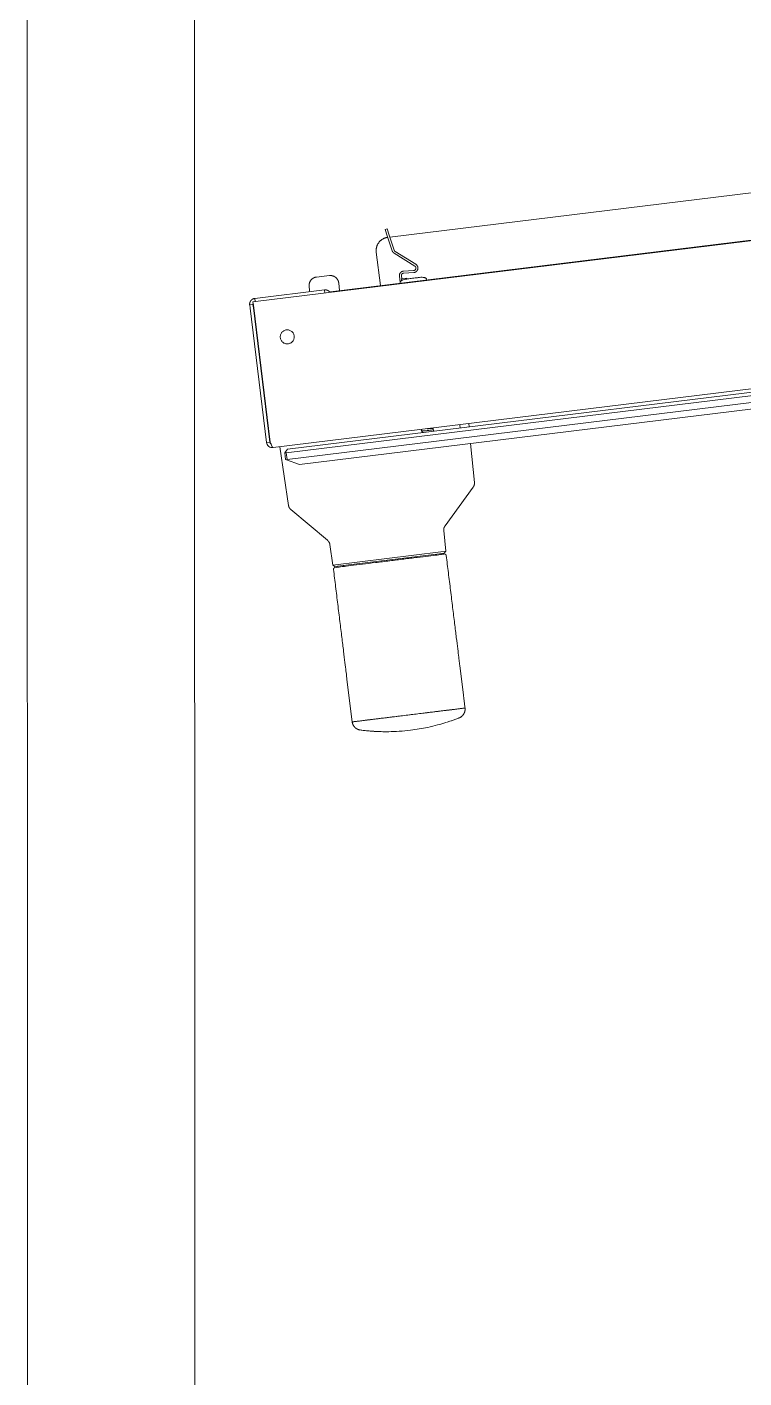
# Model space of a CAD drawing. Header units: millimetres. Extents: x -159872 to 386485, y -250577 to 158966.
# Drawn here: x 158127.9 to 158342.5, y 14285.7 to 14690.2 of the extents above; entities that cross this region are included whole.
import ezdxf

# ---------------------------------------------------------------- set-up
doc = ezdxf.new("R2010")
doc.units = ezdxf.units.MM
doc.layers.add('LDS-equipment-kitchen equipment', color=3, linetype='Continuous', lineweight=13)

# ---------------------------------------------------------------- blocks, each defined once
blk = doc.blocks.new('Group-350')
at = {"layer": 'LDS-equipment-kitchen equipment'}
for points in [[(97562.98, 51084.79, 0), (98073.52, 51147.48, 0)], [(97522.03, 51065.4, 0), (98117.36, 51138.5, 0)], [(98094.11, 51135.83, 0), (97545.24, 51068.44, 0)], [(97528.03, 51021.75, 0), (98122.1, 51094.7, 0)], [(97532.01, 51020.23, 0), (98118.61, 51092.25, 0)], [(98117.99, 51093.18, 0), (97532.39, 51021.28, 0)], [(98118.85, 51090.27, 0), (97532.26, 51018.24, 0)], [(97535.97, 51016.68, 0), (98115.62, 51087.86, 0)], [(97562.17, 51087.23, 0), (97561.6, 51087.05, 0)], [(97561.6, 51087.05, 0), (97562.23, 51085.15, 0)], [(97562.8, 51085.34, 0), (97562.17, 51087.23, 0)], [(97563.72, 51080.66, 0), (97562.23, 51085.15, 0)], [(97564.29, 51080.84, 0), (97562.8, 51085.34, 0)], [(97558.91, 51080.26, 0), (97560.14, 51070.27, 0)], [(97564.28, 51079.94, 0), (97564.27, 51079.95, 0), (97564.26, 51079.95, 0), (97564.25, 51079.96, 0), (97564.23, 51079.97, 0), (97564.22, 51079.98, 0), (97564.21, 51079.99, 0), (97564.2, 51079.99, 0), (97564.19, 51080, 0), (97564.17, 51080.01, 0), (97564.16, 51080.02, 0), (97564.15, 51080.03, 0), (97564.14, 51080.04, 0), (97564.13, 51080.05, 0), (97564.12, 51080.06, 0), (97564.11, 51080.07, 0), (97564.1, 51080.08, 0), (97564.08, 51080.09, 0), (97564.07, 51080.1, 0), (97564.06, 51080.11, 0), (97564.05, 51080.12, 0), (97564.04, 51080.13, 0), (97564.03, 51080.14, 0), (97564.02, 51080.15, 0), (97564.01, 51080.16, 0), (97564, 51080.17, 0), (97563.99, 51080.18, 0), (97563.98, 51080.19, 0), (97563.97, 51080.2, 0), (97563.96, 51080.21, 0), (97563.95, 51080.22, 0), (97563.95, 51080.24, 0), (97563.94, 51080.25, 0), (97563.93, 51080.26, 0), (97563.92, 51080.27, 0), (97563.91, 51080.28, 0), (97563.9, 51080.29, 0), (97563.89, 51080.31, 0), (97563.88, 51080.32, 0), (97563.88, 51080.33, 0), (97563.87, 51080.34, 0), (97563.86, 51080.35, 0), (97563.85, 51080.37, 0), (97563.84, 51080.38, 0), (97563.84, 51080.39, 0), (97563.83, 51080.4, 0), (97563.82, 51080.42, 0), (97563.81, 51080.43, 0), (97563.81, 51080.44, 0), (97563.8, 51080.45, 0), (97563.79, 51080.47, 0), (97563.79, 51080.48, 0), (97563.78, 51080.49, 0), (97563.78, 51080.51, 0), (97563.77, 51080.52, 0), (97563.76, 51080.53, 0), (97563.76, 51080.55, 0), (97563.75, 51080.56, 0), (97563.75, 51080.57, 0), (97563.74, 51080.59, 0), (97563.74, 51080.6, 0), (97563.73, 51080.61, 0), (97563.73, 51080.63, 0), (97563.72, 51080.64, 0), (97563.72, 51080.66, 0)], [(97570.44, 51076.13, 0), (97564.28, 51079.94, 0)], [(97564.6, 51080.45, 0), (97564.59, 51080.45, 0), (97564.58, 51080.46, 0), (97564.58, 51080.46, 0), (97564.57, 51080.47, 0), (97564.56, 51080.47, 0), (97564.56, 51080.48, 0), (97564.55, 51080.48, 0), (97564.54, 51080.48, 0), (97564.54, 51080.49, 0), (97564.53, 51080.49, 0), (97564.53, 51080.5, 0), (97564.52, 51080.5, 0), (97564.51, 51080.51, 0), (97564.51, 51080.51, 0), (97564.5, 51080.52, 0), (97564.49, 51080.53, 0), (97564.49, 51080.53, 0), (97564.48, 51080.54, 0), (97564.48, 51080.54, 0), (97564.47, 51080.55, 0), (97564.47, 51080.55, 0), (97564.46, 51080.56, 0), (97564.45, 51080.56, 0), (97564.45, 51080.57, 0), (97564.44, 51080.58, 0), (97564.44, 51080.58, 0), (97564.43, 51080.59, 0), (97564.43, 51080.59, 0), (97564.42, 51080.6, 0), (97564.42, 51080.61, 0), (97564.41, 51080.61, 0), (97564.41, 51080.62, 0), (97564.4, 51080.63, 0), (97564.4, 51080.63, 0), (97564.39, 51080.64, 0), (97564.39, 51080.64, 0), (97564.38, 51080.65, 0), (97564.38, 51080.66, 0), (97564.37, 51080.66, 0), (97564.37, 51080.67, 0), (97564.36, 51080.68, 0), (97564.36, 51080.68, 0), (97564.36, 51080.69, 0), (97564.35, 51080.7, 0), (97564.35, 51080.71, 0), (97564.34, 51080.71, 0), (97564.34, 51080.72, 0), (97564.34, 51080.73, 0), (97564.33, 51080.73, 0), (97564.33, 51080.74, 0), (97564.33, 51080.75, 0), (97564.32, 51080.75, 0), (97564.32, 51080.76, 0), (97564.31, 51080.77, 0), (97564.31, 51080.78, 0), (97564.31, 51080.78, 0), (97564.31, 51080.79, 0), (97564.3, 51080.8, 0), (97564.3, 51080.81, 0), (97564.3, 51080.81, 0), (97564.29, 51080.82, 0), (97564.29, 51080.83, 0), (97564.29, 51080.84, 0), (97564.29, 51080.84, 0)], [(97570.76, 51076.65, 0), (97564.6, 51080.45, 0)], [(97570.44, 51076.13, 0), (97570.47, 51076.12, 0), (97570.49, 51076.1, 0), (97570.52, 51076.08, 0), (97570.54, 51076.07, 0), (97570.56, 51076.05, 0), (97570.58, 51076.03, 0), (97570.6, 51076.01, 0), (97570.62, 51075.98, 0), (97570.64, 51075.96, 0), (97570.66, 51075.94, 0), (97570.67, 51075.91, 0), (97570.69, 51075.89, 0), (97570.7, 51075.86, 0), (97570.72, 51075.84, 0), (97570.73, 51075.81, 0), (97570.74, 51075.78, 0), (97570.75, 51075.76, 0), (97570.76, 51075.73, 0), (97570.77, 51075.7, 0), (97570.78, 51075.67, 0), (97570.78, 51075.65, 0), (97570.79, 51075.62, 0), (97570.79, 51075.59, 0), (97570.79, 51075.56, 0), (97570.79, 51075.53, 0), (97570.79, 51075.5, 0), (97570.79, 51075.47, 0), (97570.79, 51075.44, 0), (97570.79, 51075.41, 0), (97570.78, 51075.38, 0), (97570.78, 51075.36, 0), (97570.77, 51075.33, 0), (97570.76, 51075.3, 0), (97570.76, 51075.27, 0), (97570.75, 51075.24, 0), (97570.73, 51075.22, 0), (97570.72, 51075.19, 0), (97570.71, 51075.16, 0), (97570.7, 51075.14, 0), (97570.68, 51075.11, 0), (97570.66, 51075.09, 0), (97570.65, 51075.07, 0), (97570.63, 51075.04, 0), (97570.61, 51075.02, 0), (97570.59, 51075, 0), (97570.57, 51074.98, 0), (97570.55, 51074.96, 0), (97570.53, 51074.94, 0), (97570.5, 51074.92, 0), (97570.48, 51074.9, 0), (97570.46, 51074.89, 0), (97570.43, 51074.87, 0), (97570.41, 51074.86, 0), (97570.38, 51074.85, 0), (97570.35, 51074.83, 0), (97570.33, 51074.82, 0), (97570.3, 51074.81, 0), (97570.27, 51074.8, 0), (97570.24, 51074.8, 0), (97570.22, 51074.79, 0), (97570.19, 51074.78, 0), (97570.16, 51074.78, 0), (97570.13, 51074.77, 0), (97570.1, 51074.77, 0)], [(97570.76, 51076.65, 0), (97570.8, 51076.62, 0), (97570.85, 51076.59, 0), (97570.89, 51076.55, 0), (97570.93, 51076.52, 0), (97570.97, 51076.49, 0), (97571.01, 51076.45, 0), (97571.04, 51076.41, 0), (97571.08, 51076.37, 0), (97571.11, 51076.33, 0), (97571.14, 51076.29, 0), (97571.17, 51076.24, 0), (97571.2, 51076.2, 0), (97571.23, 51076.15, 0), (97571.25, 51076.11, 0), (97571.28, 51076.06, 0), (97571.3, 51076.01, 0), (97571.32, 51075.96, 0), (97571.33, 51075.91, 0), (97571.35, 51075.86, 0), (97571.36, 51075.81, 0), (97571.37, 51075.76, 0), (97571.38, 51075.7, 0), (97571.39, 51075.65, 0), (97571.39, 51075.6, 0), (97571.39, 51075.55, 0), (97571.39, 51075.49, 0), (97571.39, 51075.44, 0), (97571.39, 51075.39, 0), (97571.38, 51075.34, 0), (97571.38, 51075.28, 0), (97571.37, 51075.23, 0), (97571.35, 51075.18, 0), (97571.34, 51075.13, 0), (97571.32, 51075.08, 0), (97571.31, 51075.03, 0), (97571.29, 51074.98, 0), (97571.26, 51074.93, 0), (97571.24, 51074.89, 0), (97571.21, 51074.84, 0), (97571.19, 51074.79, 0), (97571.16, 51074.75, 0), (97571.13, 51074.71, 0), (97571.1, 51074.66, 0), (97571.06, 51074.62, 0), (97571.03, 51074.59, 0), (97570.99, 51074.55, 0), (97570.95, 51074.51, 0), (97570.91, 51074.48, 0), (97570.87, 51074.44, 0), (97570.83, 51074.41, 0), (97570.78, 51074.38, 0), (97570.74, 51074.36, 0), (97570.69, 51074.33, 0), (97570.64, 51074.31, 0), (97570.6, 51074.28, 0), (97570.55, 51074.26, 0), (97570.5, 51074.25, 0), (97570.45, 51074.23, 0), (97570.4, 51074.21, 0), (97570.34, 51074.2, 0), (97570.29, 51074.19, 0), (97570.24, 51074.18, 0), (97570.19, 51074.18, 0), (97570.14, 51074.17, 0)], [(97538.85, 51070.07, 0), (97538.84, 51070.13, 0), (97538.84, 51070.19, 0), (97538.84, 51070.25, 0), (97538.83, 51070.32, 0), (97538.83, 51070.38, 0), (97538.84, 51070.44, 0), (97538.84, 51070.5, 0), (97538.84, 51070.56, 0), (97538.85, 51070.62, 0), (97538.86, 51070.68, 0), (97538.87, 51070.74, 0), (97538.88, 51070.8, 0), (97538.89, 51070.86, 0), (97538.9, 51070.92, 0), (97538.92, 51070.98, 0), (97538.93, 51071.04, 0), (97538.95, 51071.1, 0), (97538.97, 51071.16, 0), (97538.99, 51071.22, 0), (97539.01, 51071.27, 0), (97539.04, 51071.33, 0), (97539.06, 51071.39, 0), (97539.09, 51071.44, 0), (97539.12, 51071.5, 0), (97539.14, 51071.55, 0), (97539.17, 51071.61, 0), (97539.21, 51071.66, 0), (97539.24, 51071.71, 0), (97539.27, 51071.76, 0), (97539.31, 51071.81, 0), (97539.35, 51071.86, 0), (97539.38, 51071.91, 0), (97539.42, 51071.96, 0), (97539.46, 51072, 0), (97539.5, 51072.05, 0), (97539.55, 51072.09, 0), (97539.59, 51072.14, 0), (97539.63, 51072.18, 0), (97539.68, 51072.22, 0), (97539.73, 51072.26, 0), (97539.77, 51072.3, 0), (97539.82, 51072.34, 0), (97539.87, 51072.37, 0), (97539.92, 51072.41, 0), (97539.97, 51072.44, 0), (97540.02, 51072.47, 0), (97540.08, 51072.51, 0), (97540.13, 51072.54, 0), (97540.18, 51072.56, 0), (97540.24, 51072.59, 0), (97540.29, 51072.62, 0), (97540.35, 51072.64, 0), (97540.41, 51072.67, 0), (97540.46, 51072.69, 0), (97540.52, 51072.71, 0), (97540.58, 51072.73, 0), (97540.64, 51072.75, 0), (97540.7, 51072.76, 0), (97540.76, 51072.78, 0), (97540.82, 51072.79, 0), (97540.88, 51072.8, 0), (97540.94, 51072.81, 0), (97541, 51072.82, 0), (97541.06, 51072.83, 0)], [(97541.06, 51072.83, 0), (97544.94, 51073.26, 0)], [(97544.94, 51073.26, 0), (97545, 51073.26, 0), (97545.06, 51073.27, 0), (97545.12, 51073.27, 0), (97545.18, 51073.27, 0), (97545.24, 51073.27, 0), (97545.3, 51073.27, 0), (97545.37, 51073.27, 0), (97545.43, 51073.26, 0), (97545.49, 51073.25, 0), (97545.55, 51073.25, 0), (97545.61, 51073.24, 0), (97545.67, 51073.23, 0), (97545.73, 51073.22, 0), (97545.79, 51073.2, 0), (97545.85, 51073.19, 0), (97545.91, 51073.17, 0), (97545.97, 51073.15, 0), (97546.03, 51073.13, 0), (97546.08, 51073.11, 0), (97546.14, 51073.09, 0), (97546.2, 51073.07, 0), (97546.25, 51073.04, 0), (97546.31, 51073.02, 0), (97546.36, 51072.99, 0), (97546.42, 51072.96, 0), (97546.47, 51072.93, 0), (97546.52, 51072.9, 0), (97546.58, 51072.86, 0), (97546.63, 51072.83, 0), (97546.68, 51072.79, 0), (97546.73, 51072.76, 0), (97546.77, 51072.72, 0), (97546.82, 51072.68, 0), (97546.87, 51072.64, 0), (97546.91, 51072.6, 0), (97546.96, 51072.56, 0), (97547, 51072.51, 0), (97547.04, 51072.47, 0), (97547.08, 51072.42, 0), (97547.12, 51072.38, 0), (97547.16, 51072.33, 0), (97547.2, 51072.28, 0), (97547.24, 51072.23, 0), (97547.27, 51072.18, 0), (97547.31, 51072.13, 0), (97547.34, 51072.08, 0), (97547.37, 51072.03, 0), (97547.4, 51071.97, 0), (97547.43, 51071.92, 0), (97547.46, 51071.86, 0), (97547.48, 51071.81, 0), (97547.51, 51071.75, 0), (97547.53, 51071.7, 0), (97547.55, 51071.64, 0), (97547.58, 51071.58, 0), (97547.59, 51071.52, 0), (97547.61, 51071.46, 0), (97547.63, 51071.4, 0), (97547.64, 51071.35, 0), (97547.66, 51071.29, 0), (97547.67, 51071.23, 0), (97547.68, 51071.16, 0), (97547.69, 51071.1, 0), (97547.7, 51071.04, 0)], [(97565.85, 51073.1, 0), (97565.85, 51073.14, 0), (97565.84, 51073.17, 0), (97565.84, 51073.2, 0), (97565.84, 51073.24, 0), (97565.84, 51073.27, 0), (97565.84, 51073.31, 0), (97565.84, 51073.34, 0), (97565.84, 51073.37, 0), (97565.85, 51073.41, 0), (97565.85, 51073.44, 0), (97565.86, 51073.48, 0), (97565.86, 51073.51, 0), (97565.87, 51073.54, 0), (97565.88, 51073.58, 0), (97565.89, 51073.61, 0), (97565.89, 51073.64, 0), (97565.91, 51073.67, 0), (97565.92, 51073.71, 0), (97565.93, 51073.74, 0), (97565.94, 51073.77, 0), (97565.95, 51073.8, 0), (97565.97, 51073.83, 0), (97565.98, 51073.86, 0), (97566, 51073.89, 0), (97566.01, 51073.92, 0), (97566.03, 51073.95, 0), (97566.05, 51073.98, 0), (97566.07, 51074.01, 0), (97566.09, 51074.04, 0), (97566.11, 51074.07, 0), (97566.13, 51074.09, 0), (97566.15, 51074.12, 0), (97566.17, 51074.15, 0), (97566.2, 51074.17, 0), (97566.22, 51074.2, 0), (97566.24, 51074.22, 0), (97566.27, 51074.24, 0), (97566.29, 51074.27, 0), (97566.32, 51074.29, 0), (97566.35, 51074.31, 0), (97566.37, 51074.33, 0), (97566.4, 51074.35, 0), (97566.43, 51074.37, 0), (97566.46, 51074.39, 0), (97566.49, 51074.41, 0), (97566.52, 51074.43, 0), (97566.55, 51074.44, 0), (97566.58, 51074.46, 0), (97566.61, 51074.47, 0), (97566.64, 51074.49, 0), (97566.67, 51074.5, 0), (97566.7, 51074.51, 0), (97566.73, 51074.52, 0), (97566.77, 51074.54, 0), (97566.8, 51074.55, 0), (97566.83, 51074.56, 0), (97566.86, 51074.56, 0), (97566.9, 51074.57, 0), (97566.93, 51074.58, 0), (97566.96, 51074.58, 0), (97567, 51074.59, 0), (97567.03, 51074.59, 0), (97567.07, 51074.6, 0), (97567.1, 51074.6, 0)], [(97566.07, 51071.33, 0), (97565.85, 51073.1, 0)], [(97566.45, 51073.17, 0), (97566.44, 51073.19, 0), (97566.44, 51073.21, 0), (97566.44, 51073.23, 0), (97566.44, 51073.25, 0), (97566.44, 51073.27, 0), (97566.44, 51073.29, 0), (97566.44, 51073.31, 0), (97566.44, 51073.32, 0), (97566.44, 51073.34, 0), (97566.45, 51073.36, 0), (97566.45, 51073.38, 0), (97566.45, 51073.4, 0), (97566.46, 51073.42, 0), (97566.46, 51073.44, 0), (97566.47, 51073.45, 0), (97566.47, 51073.47, 0), (97566.48, 51073.49, 0), (97566.48, 51073.51, 0), (97566.49, 51073.53, 0), (97566.5, 51073.54, 0), (97566.5, 51073.56, 0), (97566.51, 51073.58, 0), (97566.52, 51073.59, 0), (97566.53, 51073.61, 0), (97566.54, 51073.63, 0), (97566.55, 51073.64, 0), (97566.56, 51073.66, 0), (97566.57, 51073.68, 0), (97566.58, 51073.69, 0), (97566.59, 51073.71, 0), (97566.6, 51073.72, 0), (97566.61, 51073.74, 0), (97566.62, 51073.75, 0), (97566.64, 51073.76, 0), (97566.65, 51073.78, 0), (97566.66, 51073.79, 0), (97566.68, 51073.8, 0), (97566.69, 51073.82, 0), (97566.7, 51073.83, 0), (97566.72, 51073.84, 0), (97566.73, 51073.85, 0), (97566.75, 51073.86, 0), (97566.76, 51073.87, 0), (97566.78, 51073.88, 0), (97566.8, 51073.89, 0), (97566.81, 51073.9, 0), (97566.83, 51073.91, 0), (97566.85, 51073.92, 0), (97566.86, 51073.93, 0), (97566.88, 51073.94, 0), (97566.9, 51073.95, 0), (97566.91, 51073.95, 0), (97566.93, 51073.96, 0), (97566.95, 51073.96, 0), (97566.97, 51073.97, 0), (97566.99, 51073.98, 0), (97567, 51073.98, 0), (97567.02, 51073.98, 0), (97567.04, 51073.99, 0), (97567.06, 51073.99, 0), (97567.08, 51073.99, 0), (97567.1, 51074, 0), (97567.12, 51074, 0), (97567.13, 51074, 0)], [(97566.55, 51072.32, 0), (97566.45, 51073.17, 0)], [(97567.99, 51072.49, 0), (97566.5, 51072.31, 0)], [(97566.56, 51071.82, 0), (97566.5, 51072.31, 0)], [(97567.1, 51074.6, 0), (97570.1, 51074.77, 0)], [(97567.13, 51074, 0), (97570.14, 51074.17, 0)], [(97568.02, 51072.24, 0), (97567.99, 51072.49, 0)], [(97574, 51072.17, 0), (97574.02, 51071.97, 0)], [(97522.55, 51066.42, 0), (97543.42, 51068.98, 0)], [(97538.99, 51068.78, 0), (97538.85, 51070.07, 0)], [(97539.04, 51068.44, 0), (97538.99, 51068.78, 0)], [(97543.42, 51068.98, 0), (97543.45, 51068.99, 0), (97543.48, 51068.99, 0), (97543.51, 51068.99, 0), (97543.54, 51068.99, 0), (97543.57, 51068.99, 0), (97543.6, 51068.99, 0), (97543.63, 51068.99, 0), (97543.66, 51068.99, 0), (97543.69, 51068.99, 0), (97543.72, 51068.99, 0), (97543.75, 51068.99, 0), (97543.78, 51068.99, 0), (97543.81, 51068.99, 0), (97543.84, 51068.98, 0), (97543.87, 51068.98, 0), (97543.9, 51068.97, 0), (97543.93, 51068.97, 0), (97543.95, 51068.96, 0), (97543.98, 51068.96, 0), (97544.01, 51068.95, 0), (97544.04, 51068.95, 0), (97544.07, 51068.94, 0), (97544.1, 51068.93, 0), (97544.13, 51068.92, 0), (97544.16, 51068.91, 0), (97544.19, 51068.9, 0), (97544.21, 51068.89, 0), (97544.24, 51068.88, 0), (97544.27, 51068.87, 0), (97544.3, 51068.86, 0), (97544.32, 51068.85, 0), (97544.35, 51068.84, 0), (97544.38, 51068.83, 0), (97544.41, 51068.81, 0), (97544.43, 51068.8, 0), (97544.46, 51068.78, 0), (97544.49, 51068.77, 0), (97544.51, 51068.76, 0), (97544.54, 51068.74, 0), (97544.56, 51068.72, 0), (97544.59, 51068.71, 0), (97544.61, 51068.69, 0), (97544.64, 51068.67, 0), (97544.66, 51068.66, 0), (97544.68, 51068.64, 0), (97544.71, 51068.62, 0), (97544.73, 51068.6, 0), (97544.75, 51068.58, 0), (97544.78, 51068.56, 0), (97544.8, 51068.54, 0), (97544.82, 51068.52, 0), (97544.84, 51068.5, 0), (97544.86, 51068.48, 0), (97544.88, 51068.46, 0), (97544.91, 51068.44, 0), (97544.93, 51068.42, 0), (97544.94, 51068.39, 0), (97544.96, 51068.37, 0), (97544.98, 51068.35, 0), (97545, 51068.32, 0), (97545.02, 51068.3, 0), (97545.04, 51068.28, 0), (97545.05, 51068.25, 0), (97545.07, 51068.23, 0)], [(97543.54, 51068.04, 0), (97543.42, 51068.98, 0)], [(97545.24, 51068.44, 0), (97545.26, 51068.25, 0)], [(97547.95, 51068.77, 0), (97547.7, 51071.04, 0)], [(97566.08, 51070.99, 0), (97566.06, 51071.19, 0)], [(97521.04, 51064.48, 0), (97521.03, 51064.53, 0), (97521.03, 51064.57, 0), (97521.03, 51064.61, 0), (97521.02, 51064.65, 0), (97521.02, 51064.7, 0), (97521.02, 51064.74, 0), (97521.03, 51064.78, 0), (97521.03, 51064.82, 0), (97521.03, 51064.87, 0), (97521.04, 51064.91, 0), (97521.04, 51064.95, 0), (97521.05, 51064.99, 0), (97521.06, 51065.04, 0), (97521.07, 51065.08, 0), (97521.08, 51065.12, 0), (97521.09, 51065.16, 0), (97521.1, 51065.2, 0), (97521.11, 51065.24, 0), (97521.13, 51065.28, 0), (97521.14, 51065.32, 0), (97521.16, 51065.36, 0), (97521.17, 51065.4, 0), (97521.19, 51065.44, 0), (97521.21, 51065.48, 0), (97521.23, 51065.51, 0), (97521.25, 51065.55, 0), (97521.27, 51065.59, 0), (97521.29, 51065.63, 0), (97521.32, 51065.66, 0), (97521.34, 51065.7, 0), (97521.37, 51065.73, 0), (97521.39, 51065.76, 0), (97521.42, 51065.8, 0), (97521.45, 51065.83, 0), (97521.47, 51065.86, 0), (97521.5, 51065.89, 0), (97521.53, 51065.92, 0), (97521.56, 51065.95, 0), (97521.6, 51065.98, 0), (97521.63, 51066.01, 0), (97521.66, 51066.04, 0), (97521.69, 51066.07, 0), (97521.73, 51066.09, 0), (97521.76, 51066.12, 0), (97521.8, 51066.14, 0), (97521.83, 51066.16, 0), (97521.87, 51066.19, 0), (97521.91, 51066.21, 0), (97521.94, 51066.23, 0), (97521.98, 51066.25, 0), (97522.02, 51066.27, 0), (97522.06, 51066.28, 0), (97522.1, 51066.3, 0), (97522.14, 51066.32, 0), (97522.18, 51066.33, 0), (97522.22, 51066.34, 0), (97522.26, 51066.36, 0), (97522.3, 51066.37, 0), (97522.34, 51066.38, 0), (97522.38, 51066.39, 0), (97522.42, 51066.4, 0), (97522.46, 51066.41, 0), (97522.51, 51066.41, 0), (97522.55, 51066.42, 0)], [(97521.03, 51064.52, 0), (97521.04, 51064.48, 0)], [(97522.03, 51064.61, 0), (97521.04, 51064.48, 0)], [(97521.04, 51064.48, 0), (97521.16, 51063.49, 0)], [(97526.1, 51023.27, 0), (97521.16, 51063.49, 0)], [(97522.03, 51064.61, 0), (97522.03, 51064.61, 0), (97522.03, 51064.62, 0), (97522.03, 51064.62, 0), (97522.03, 51064.63, 0), (97522.03, 51064.64, 0), (97522.03, 51064.64, 0), (97522.03, 51064.65, 0), (97522.03, 51064.65, 0), (97522.03, 51064.66, 0), (97522.02, 51064.67, 0), (97522.02, 51064.67, 0), (97522.02, 51064.68, 0), (97522.02, 51064.68, 0), (97522.02, 51064.69, 0), (97522.02, 51064.7, 0), (97522.02, 51064.7, 0), (97522.02, 51064.71, 0), (97522.02, 51064.71, 0), (97522.02, 51064.72, 0), (97522.02, 51064.73, 0), (97522.03, 51064.73, 0), (97522.03, 51064.74, 0), (97522.03, 51064.74, 0), (97522.03, 51064.75, 0), (97522.03, 51064.76, 0), (97522.03, 51064.76, 0), (97522.03, 51064.77, 0), (97522.03, 51064.78, 0), (97522.03, 51064.78, 0), (97522.03, 51064.79, 0), (97522.03, 51064.79, 0), (97522.03, 51064.8, 0), (97522.03, 51064.81, 0), (97522.03, 51064.81, 0), (97522.03, 51064.82, 0), (97522.04, 51064.82, 0), (97522.04, 51064.83, 0), (97522.04, 51064.84, 0), (97522.04, 51064.84, 0), (97522.04, 51064.85, 0), (97522.04, 51064.85, 0), (97522.04, 51064.86, 0), (97522.04, 51064.86, 0), (97522.05, 51064.87, 0), (97522.05, 51064.88, 0), (97522.05, 51064.88, 0), (97522.05, 51064.89, 0), (97522.05, 51064.89, 0), (97522.05, 51064.9, 0), (97522.05, 51064.91, 0), (97522.06, 51064.91, 0), (97522.06, 51064.92, 0), (97522.06, 51064.92, 0), (97522.06, 51064.93, 0), (97522.06, 51064.93, 0), (97522.07, 51064.94, 0), (97522.07, 51064.95, 0), (97522.07, 51064.95, 0), (97522.07, 51064.96, 0), (97522.07, 51064.96, 0), (97522.08, 51064.97, 0), (97522.08, 51064.97, 0), (97522.08, 51064.98, 0), (97522.08, 51064.99, 0)], [(97522.03, 51065.4, 0), (97522.16, 51064.36, 0)], [(97522.03, 51064.68, 0), (97522.03, 51064.68, 0), (97522.04, 51064.68, 0), (97522.04, 51064.68, 0), (97522.04, 51064.68, 0), (97522.04, 51064.68, 0), (97522.04, 51064.68, 0), (97522.04, 51064.69, 0), (97522.04, 51064.69, 0), (97522.05, 51064.69, 0), (97522.05, 51064.69, 0), (97522.05, 51064.69, 0), (97522.05, 51064.69, 0), (97522.05, 51064.69, 0), (97522.05, 51064.69, 0), (97522.06, 51064.69, 0), (97522.06, 51064.69, 0), (97522.06, 51064.7, 0), (97522.06, 51064.7, 0), (97522.06, 51064.7, 0), (97522.06, 51064.7, 0), (97522.07, 51064.7, 0), (97522.07, 51064.7, 0), (97522.07, 51064.7, 0), (97522.07, 51064.7, 0), (97522.07, 51064.7, 0), (97522.08, 51064.7, 0), (97522.08, 51064.7, 0), (97522.08, 51064.7, 0), (97522.08, 51064.7, 0), (97522.08, 51064.7, 0), (97522.08, 51064.7, 0), (97522.09, 51064.7, 0), (97522.09, 51064.7, 0), (97522.09, 51064.7, 0), (97522.09, 51064.7, 0), (97522.09, 51064.69, 0), (97522.1, 51064.69, 0), (97522.1, 51064.69, 0), (97522.1, 51064.69, 0), (97522.1, 51064.69, 0), (97522.1, 51064.69, 0), (97522.1, 51064.69, 0), (97522.11, 51064.69, 0), (97522.11, 51064.69, 0), (97522.11, 51064.69, 0), (97522.11, 51064.68, 0), (97522.11, 51064.68, 0), (97522.11, 51064.68, 0), (97522.11, 51064.68, 0), (97522.11, 51064.68, 0), (97522.12, 51064.68, 0), (97522.12, 51064.68, 0), (97522.12, 51064.67, 0), (97522.12, 51064.67, 0), (97522.12, 51064.67, 0), (97522.12, 51064.67, 0), (97522.12, 51064.67, 0), (97522.12, 51064.67, 0), (97522.12, 51064.66, 0), (97522.12, 51064.66, 0), (97522.12, 51064.66, 0), (97522.12, 51064.66, 0), (97522.12, 51064.66, 0), (97522.12, 51064.65, 0)], [(97522.15, 51063.61, 0), (97522.03, 51064.61, 0)], [(97527.09, 51023.39, 0), (97522.15, 51063.61, 0)], [(97527.19, 51023.4, 0), (97522.16, 51064.36, 0)], [(97522.55, 51066.42, 0), (97522.66, 51065.48, 0)], [(97532.29, 51052.82, 0), (97532.08, 51052.83, 0), (97531.88, 51052.86, 0), (97531.68, 51052.91, 0), (97531.48, 51052.98, 0), (97531.3, 51053.07, 0), (97531.12, 51053.17, 0), (97530.95, 51053.3, 0), (97530.8, 51053.44, 0), (97530.66, 51053.59, 0), (97530.54, 51053.75, 0), (97530.43, 51053.93, 0), (97530.35, 51054.12, 0), (97530.28, 51054.31, 0), (97530.23, 51054.51, 0), (97530.2, 51054.71, 0), (97530.19, 51054.92, 0), (97530.2, 51055.13, 0), (97530.23, 51055.33, 0), (97530.28, 51055.53, 0), (97530.35, 51055.72, 0), (97530.43, 51055.91, 0), (97530.54, 51056.09, 0), (97530.66, 51056.25, 0), (97530.8, 51056.4, 0), (97530.95, 51056.54, 0), (97531.12, 51056.67, 0), (97531.3, 51056.77, 0), (97531.48, 51056.86, 0), (97531.68, 51056.93, 0), (97531.88, 51056.98, 0), (97532.08, 51057.01, 0), (97532.29, 51057.02, 0), (97532.49, 51057.01, 0), (97532.7, 51056.98, 0), (97532.9, 51056.93, 0), (97533.09, 51056.86, 0), (97533.28, 51056.77, 0), (97533.45, 51056.67, 0), (97533.62, 51056.54, 0), (97533.77, 51056.4, 0), (97533.91, 51056.25, 0), (97534.03, 51056.09, 0), (97534.14, 51055.91, 0), (97534.23, 51055.72, 0), (97534.3, 51055.53, 0), (97534.35, 51055.33, 0), (97534.38, 51055.13, 0), (97534.39, 51054.92, 0), (97534.38, 51054.71, 0), (97534.35, 51054.51, 0), (97534.3, 51054.31, 0), (97534.23, 51054.12, 0), (97534.14, 51053.93, 0), (97534.03, 51053.75, 0), (97533.91, 51053.59, 0), (97533.77, 51053.44, 0), (97533.62, 51053.3, 0), (97533.45, 51053.17, 0), (97533.28, 51053.07, 0), (97533.09, 51052.98, 0), (97532.9, 51052.91, 0), (97532.7, 51052.86, 0), (97532.49, 51052.83, 0), (97532.29, 51052.82, 0)], [(97526.69, 51027.51, 0), (97526.62, 51027.48, 0), (97526.59, 51027.46, 0)], [(97572.5, 51026.91, 0), (97572.46, 51027.21, 0)], [(97576.06, 51026.64, 0), (97575.94, 51027.64, 0)], [(97584, 51027.62, 0), (97583.88, 51028.61, 0)], [(97586.59, 51028.94, 0), (97586.69, 51027.95, 0)], [(97526.1, 51023.27, 0), (97527.09, 51023.39, 0)], [(97526.83, 51025.47, 0), (97526.87, 51025.46, 0), (97526.94, 51025.45, 0)], [(97572.88, 51026.25, 0), (97572.34, 51026.85, 0)], [(97587.17, 51022.97, 0), (97588.29, 51011.28, 0)], [(97532.67, 51004.45, 0), (97530.05, 51022, 0)], [(97531.73, 51020.45, 0), (97531.52, 51020.17, 0)], [(97531.52, 51020.17, 0), (97531.76, 51018.18, 0)], [(97531.73, 51020.45, 0), (97532.39, 51021.28, 0)], [(97532.01, 51020.23, 0), (97531.73, 51020.45, 0)], [(97532.26, 51018.24, 0), (97532.01, 51020.23, 0)], [(97531.76, 51018.18, 0), (97532.02, 51018.09, 0)], [(97532.02, 51018.09, 0), (97532.26, 51018.24, 0)], [(97532.02, 51018.09, 0), (97535.97, 51016.68, 0)], [(97588.29, 51011.28, 0), (97588.29, 51011.26, 0), (97588.3, 51011.23, 0), (97588.3, 51011.21, 0), (97588.3, 51011.19, 0), (97588.3, 51011.16, 0), (97588.3, 51011.14, 0), (97588.3, 51011.12, 0), (97588.3, 51011.1, 0), (97588.3, 51011.07, 0), (97588.3, 51011.05, 0), (97588.3, 51011.03, 0), (97588.3, 51011.01, 0), (97588.3, 51010.98, 0), (97588.3, 51010.96, 0), (97588.3, 51010.94, 0), (97588.29, 51010.92, 0), (97588.29, 51010.89, 0), (97588.29, 51010.87, 0), (97588.29, 51010.85, 0), (97588.28, 51010.83, 0), (97588.28, 51010.8, 0), (97588.28, 51010.78, 0), (97588.27, 51010.76, 0), (97588.27, 51010.74, 0), (97588.27, 51010.71, 0), (97588.26, 51010.69, 0), (97588.26, 51010.67, 0), (97588.25, 51010.65, 0), (97588.25, 51010.63, 0), (97588.24, 51010.6, 0), (97588.24, 51010.58, 0), (97588.23, 51010.56, 0), (97588.23, 51010.54, 0), (97588.22, 51010.52, 0), (97588.21, 51010.49, 0), (97588.21, 51010.47, 0), (97588.2, 51010.45, 0), (97588.19, 51010.43, 0), (97588.18, 51010.41, 0), (97588.18, 51010.39, 0), (97588.17, 51010.37, 0), (97588.16, 51010.35, 0), (97588.15, 51010.32, 0), (97588.14, 51010.3, 0), (97588.13, 51010.28, 0), (97588.12, 51010.26, 0), (97588.11, 51010.24, 0), (97588.11, 51010.22, 0), (97588.1, 51010.2, 0), (97588.08, 51010.18, 0), (97588.07, 51010.16, 0), (97588.06, 51010.14, 0), (97588.05, 51010.12, 0), (97588.04, 51010.1, 0), (97588.03, 51010.08, 0), (97588.02, 51010.06, 0), (97588.01, 51010.04, 0), (97588, 51010.02, 0), (97587.98, 51010, 0), (97587.97, 51009.98, 0), (97587.96, 51009.97, 0), (97587.95, 51009.95, 0), (97587.93, 51009.93, 0), (97587.92, 51009.91, 0)], [(97587.92, 51009.91, 0), (97579.5, 50998.32, 0)], [(97533.36, 51003.21, 0), (97533.35, 51003.23, 0), (97533.33, 51003.24, 0), (97533.31, 51003.26, 0), (97533.3, 51003.27, 0), (97533.28, 51003.29, 0), (97533.26, 51003.3, 0), (97533.25, 51003.32, 0), (97533.23, 51003.33, 0), (97533.21, 51003.35, 0), (97533.2, 51003.37, 0), (97533.18, 51003.38, 0), (97533.17, 51003.4, 0), (97533.15, 51003.42, 0), (97533.14, 51003.43, 0), (97533.12, 51003.45, 0), (97533.11, 51003.47, 0), (97533.09, 51003.49, 0), (97533.08, 51003.5, 0), (97533.07, 51003.52, 0), (97533.05, 51003.54, 0), (97533.04, 51003.56, 0), (97533.03, 51003.58, 0), (97533.01, 51003.59, 0), (97533, 51003.61, 0), (97532.99, 51003.63, 0), (97532.97, 51003.65, 0), (97532.96, 51003.67, 0), (97532.95, 51003.69, 0), (97532.94, 51003.71, 0), (97532.93, 51003.73, 0), (97532.91, 51003.75, 0), (97532.9, 51003.77, 0), (97532.89, 51003.79, 0), (97532.88, 51003.81, 0), (97532.87, 51003.83, 0), (97532.86, 51003.85, 0), (97532.85, 51003.87, 0), (97532.84, 51003.89, 0), (97532.83, 51003.91, 0), (97532.82, 51003.93, 0), (97532.81, 51003.95, 0), (97532.8, 51003.97, 0), (97532.8, 51003.99, 0), (97532.79, 51004.01, 0), (97532.78, 51004.03, 0), (97532.77, 51004.05, 0), (97532.76, 51004.08, 0), (97532.76, 51004.1, 0), (97532.75, 51004.12, 0), (97532.74, 51004.14, 0), (97532.74, 51004.16, 0), (97532.73, 51004.18, 0), (97532.72, 51004.2, 0), (97532.72, 51004.23, 0), (97532.71, 51004.25, 0), (97532.71, 51004.27, 0), (97532.7, 51004.29, 0), (97532.7, 51004.31, 0), (97532.69, 51004.34, 0), (97532.69, 51004.36, 0), (97532.68, 51004.38, 0), (97532.68, 51004.4, 0), (97532.67, 51004.43, 0), (97532.67, 51004.45, 0)], [(97544.34, 50994, 0), (97533.36, 51003.21, 0)], [(97579.13, 50996.95, 0), (97579.12, 50996.98, 0), (97579.12, 50997, 0), (97579.12, 50997.02, 0), (97579.12, 50997.04, 0), (97579.12, 50997.07, 0), (97579.12, 50997.09, 0), (97579.12, 50997.11, 0), (97579.12, 50997.13, 0), (97579.12, 50997.16, 0), (97579.12, 50997.18, 0), (97579.12, 50997.2, 0), (97579.12, 50997.23, 0), (97579.12, 50997.25, 0), (97579.12, 50997.27, 0), (97579.12, 50997.29, 0), (97579.12, 50997.32, 0), (97579.13, 50997.34, 0), (97579.13, 50997.36, 0), (97579.13, 50997.38, 0), (97579.13, 50997.41, 0), (97579.14, 50997.43, 0), (97579.14, 50997.45, 0), (97579.14, 50997.47, 0), (97579.15, 50997.49, 0), (97579.15, 50997.52, 0), (97579.16, 50997.54, 0), (97579.16, 50997.56, 0), (97579.17, 50997.58, 0), (97579.17, 50997.61, 0), (97579.18, 50997.63, 0), (97579.18, 50997.65, 0), (97579.19, 50997.67, 0), (97579.19, 50997.69, 0), (97579.2, 50997.72, 0), (97579.21, 50997.74, 0), (97579.21, 50997.76, 0), (97579.22, 50997.78, 0), (97579.23, 50997.8, 0), (97579.24, 50997.82, 0), (97579.24, 50997.84, 0), (97579.25, 50997.87, 0), (97579.26, 50997.89, 0), (97579.27, 50997.91, 0), (97579.28, 50997.93, 0), (97579.29, 50997.95, 0), (97579.3, 50997.97, 0), (97579.3, 50997.99, 0), (97579.31, 50998.01, 0), (97579.32, 50998.03, 0), (97579.33, 50998.05, 0), (97579.34, 50998.07, 0), (97579.36, 50998.09, 0), (97579.37, 50998.11, 0), (97579.38, 50998.13, 0), (97579.39, 50998.15, 0), (97579.4, 50998.17, 0), (97579.41, 50998.19, 0), (97579.42, 50998.21, 0), (97579.44, 50998.23, 0), (97579.45, 50998.25, 0), (97579.46, 50998.27, 0), (97579.47, 50998.28, 0), (97579.49, 50998.3, 0), (97579.5, 50998.32, 0)], [(97579.13, 50996.95, 0), (97579.73, 50990.74, 0)], [(97544.34, 50994, 0), (97544.35, 50993.99, 0), (97544.37, 50993.97, 0), (97544.39, 50993.96, 0), (97544.4, 50993.94, 0), (97544.42, 50993.93, 0), (97544.44, 50993.91, 0), (97544.45, 50993.9, 0), (97544.47, 50993.88, 0), (97544.49, 50993.86, 0), (97544.5, 50993.85, 0), (97544.52, 50993.83, 0), (97544.53, 50993.82, 0), (97544.55, 50993.8, 0), (97544.56, 50993.78, 0), (97544.58, 50993.76, 0), (97544.59, 50993.75, 0), (97544.61, 50993.73, 0), (97544.62, 50993.71, 0), (97544.63, 50993.69, 0), (97544.65, 50993.68, 0), (97544.66, 50993.66, 0), (97544.67, 50993.64, 0), (97544.69, 50993.62, 0), (97544.7, 50993.6, 0), (97544.71, 50993.58, 0), (97544.73, 50993.56, 0), (97544.74, 50993.55, 0), (97544.75, 50993.53, 0), (97544.76, 50993.51, 0), (97544.77, 50993.49, 0), (97544.79, 50993.47, 0), (97544.8, 50993.45, 0), (97544.81, 50993.43, 0), (97544.82, 50993.41, 0), (97544.83, 50993.39, 0), (97544.84, 50993.37, 0), (97544.85, 50993.35, 0), (97544.86, 50993.33, 0), (97544.87, 50993.31, 0), (97544.88, 50993.29, 0), (97544.89, 50993.27, 0), (97544.9, 50993.25, 0), (97544.9, 50993.22, 0), (97544.91, 50993.2, 0), (97544.92, 50993.18, 0), (97544.93, 50993.16, 0), (97544.94, 50993.14, 0), (97544.94, 50993.12, 0), (97544.95, 50993.1, 0), (97544.96, 50993.08, 0), (97544.96, 50993.05, 0), (97544.97, 50993.03, 0), (97544.98, 50993.01, 0), (97544.98, 50992.99, 0), (97544.99, 50992.97, 0), (97544.99, 50992.94, 0), (97545, 50992.92, 0), (97545, 50992.9, 0), (97545.01, 50992.88, 0), (97545.01, 50992.86, 0), (97545.02, 50992.83, 0), (97545.02, 50992.81, 0), (97545.03, 50992.79, 0), (97545.03, 50992.77, 0)], [(97545.95, 50986.59, 0), (97545.03, 50992.77, 0)], [(97578.25, 50990.56, 0), (97545.95, 50986.59, 0)], [(97579.73, 50990.74, 0), (97578.25, 50990.56, 0)], [(97579.73, 50990.74, 0), (97579.28, 50990.17, 0)], [(97546.52, 50986.15, 0), (97545.95, 50986.59, 0)], [(97546.52, 50986.15, 0), (97577.85, 50989.99, 0)], [(97549.25, 50986.48, 0), (97549.3, 50986.08, 0)], [(97576.55, 50989.83, 0), (97576.6, 50989.43, 0)], [(97577.85, 50989.99, 0), (97579.28, 50990.17, 0)], [(97579.31, 50989.87, 0), (97579.33, 50989.87, 0), (97579.34, 50989.87, 0), (97579.35, 50989.87, 0), (97579.36, 50989.87, 0), (97579.38, 50989.87, 0), (97579.39, 50989.87, 0), (97579.4, 50989.87, 0), (97579.41, 50989.87, 0), (97579.42, 50989.87, 0), (97579.44, 50989.87, 0), (97579.45, 50989.87, 0), (97579.46, 50989.87, 0), (97579.47, 50989.86, 0), (97579.49, 50989.86, 0), (97579.5, 50989.86, 0), (97579.51, 50989.86, 0), (97579.52, 50989.85, 0), (97579.53, 50989.85, 0), (97579.54, 50989.84, 0), (97579.56, 50989.84, 0), (97579.57, 50989.84, 0), (97579.58, 50989.83, 0), (97579.59, 50989.83, 0), (97579.6, 50989.82, 0), (97579.61, 50989.81, 0), (97579.62, 50989.81, 0), (97579.63, 50989.8, 0), (97579.64, 50989.8, 0), (97579.65, 50989.79, 0), (97579.66, 50989.78, 0), (97579.67, 50989.78, 0), (97579.68, 50989.77, 0), (97579.69, 50989.76, 0), (97579.7, 50989.75, 0), (97579.71, 50989.74, 0), (97579.72, 50989.74, 0), (97579.73, 50989.73, 0), (97579.74, 50989.72, 0), (97579.75, 50989.71, 0), (97579.75, 50989.7, 0), (97579.76, 50989.69, 0), (97579.77, 50989.68, 0), (97579.78, 50989.67, 0), (97579.78, 50989.66, 0), (97579.79, 50989.65, 0), (97579.8, 50989.64, 0), (97579.8, 50989.63, 0), (97579.81, 50989.62, 0), (97579.82, 50989.61, 0), (97579.82, 50989.6, 0), (97579.83, 50989.59, 0), (97579.83, 50989.58, 0), (97579.84, 50989.57, 0), (97579.84, 50989.55, 0), (97579.85, 50989.54, 0), (97579.85, 50989.53, 0), (97579.85, 50989.52, 0), (97579.86, 50989.51, 0), (97579.86, 50989.5, 0), (97579.86, 50989.48, 0), (97579.87, 50989.47, 0), (97579.87, 50989.46, 0), (97579.87, 50989.45, 0), (97579.87, 50989.44, 0)], [(97546.13, 50985.29, 0), (97546.12, 50985.3, 0), (97546.12, 50985.32, 0), (97546.12, 50985.33, 0), (97546.12, 50985.34, 0), (97546.12, 50985.35, 0), (97546.12, 50985.37, 0), (97546.12, 50985.38, 0), (97546.12, 50985.39, 0), (97546.12, 50985.4, 0), (97546.13, 50985.41, 0), (97546.13, 50985.43, 0), (97546.13, 50985.44, 0), (97546.13, 50985.45, 0), (97546.13, 50985.46, 0), (97546.14, 50985.47, 0), (97546.14, 50985.49, 0), (97546.14, 50985.5, 0), (97546.15, 50985.51, 0), (97546.15, 50985.52, 0), (97546.16, 50985.53, 0), (97546.16, 50985.54, 0), (97546.16, 50985.56, 0), (97546.17, 50985.57, 0), (97546.18, 50985.58, 0), (97546.18, 50985.59, 0), (97546.19, 50985.6, 0), (97546.19, 50985.61, 0), (97546.2, 50985.62, 0), (97546.21, 50985.63, 0), (97546.21, 50985.64, 0), (97546.22, 50985.65, 0), (97546.23, 50985.66, 0), (97546.24, 50985.67, 0), (97546.24, 50985.68, 0), (97546.25, 50985.69, 0), (97546.26, 50985.7, 0), (97546.27, 50985.71, 0), (97546.28, 50985.71, 0), (97546.29, 50985.72, 0), (97546.3, 50985.73, 0), (97546.3, 50985.74, 0), (97546.31, 50985.75, 0), (97546.32, 50985.75, 0), (97546.33, 50985.76, 0), (97546.34, 50985.77, 0), (97546.35, 50985.78, 0), (97546.36, 50985.78, 0), (97546.38, 50985.79, 0), (97546.39, 50985.79, 0), (97546.4, 50985.8, 0), (97546.41, 50985.8, 0), (97546.42, 50985.81, 0), (97546.43, 50985.81, 0), (97546.44, 50985.82, 0), (97546.45, 50985.82, 0), (97546.46, 50985.83, 0), (97546.48, 50985.83, 0), (97546.49, 50985.83, 0), (97546.5, 50985.84, 0), (97546.51, 50985.84, 0), (97546.52, 50985.84, 0), (97546.54, 50985.85, 0), (97546.55, 50985.85, 0), (97546.56, 50985.85, 0)], [(97583.91, 50956.54, 0), (97585, 50947.65, 0)], [(97550.16, 50952.39, 0), (97551.26, 50943.51, 0)], [(97551.26, 50943.51, 0), (97551.73, 50939.63, 0)], [(97585.48, 50943.77, 0), (97585.49, 50943.71, 0), (97585.49, 50943.66, 0), (97585.49, 50943.6, 0), (97585.5, 50943.54, 0), (97585.5, 50943.48, 0), (97585.5, 50943.43, 0), (97585.5, 50943.37, 0), (97585.5, 50943.31, 0), (97585.49, 50943.25, 0), (97585.49, 50943.2, 0), (97585.48, 50943.14, 0), (97585.48, 50943.08, 0), (97585.47, 50943.02, 0), (97585.46, 50942.97, 0), (97585.45, 50942.91, 0), (97585.44, 50942.85, 0), (97585.43, 50942.8, 0), (97585.41, 50942.74, 0), (97585.4, 50942.69, 0), (97585.38, 50942.63, 0), (97585.37, 50942.57, 0), (97585.35, 50942.52, 0), (97585.33, 50942.47, 0), (97585.31, 50942.41, 0), (97585.29, 50942.36, 0), (97585.26, 50942.3, 0), (97585.24, 50942.25, 0), (97585.21, 50942.2, 0), (97585.19, 50942.15, 0), (97585.16, 50942.1, 0), (97585.13, 50942.05, 0), (97585.1, 50942, 0), (97585.07, 50941.95, 0), (97585.04, 50941.9, 0), (97585.01, 50941.85, 0), (97584.98, 50941.8, 0), (97584.94, 50941.76, 0), (97584.91, 50941.71, 0), (97584.87, 50941.67, 0), (97584.84, 50941.62, 0), (97584.8, 50941.58, 0), (97584.76, 50941.53, 0), (97584.72, 50941.49, 0), (97584.68, 50941.45, 0), (97584.64, 50941.41, 0), (97584.6, 50941.37, 0), (97584.55, 50941.33, 0), (97584.51, 50941.3, 0), (97584.47, 50941.26, 0), (97584.42, 50941.22, 0), (97584.38, 50941.19, 0), (97584.33, 50941.15, 0), (97584.28, 50941.12, 0), (97584.23, 50941.09, 0), (97584.18, 50941.06, 0), (97584.14, 50941.03, 0), (97584.09, 50941, 0), (97584.03, 50940.97, 0), (97583.98, 50940.94, 0), (97583.93, 50940.92, 0), (97583.88, 50940.89, 0), (97583.83, 50940.87, 0), (97583.77, 50940.85, 0), (97583.72, 50940.82, 0)], [(97585.48, 50943.78, 0), (97585.27, 50943.75, 0)], [(97585.48, 50943.78, 0), (97585.48, 50943.78, 0)], [(97585.48, 50943.78, 0), (97585.48, 50943.78, 0)], [(97585.48, 50943.78, 0), (97585.48, 50943.78, 0)], [(97585.48, 50943.78, 0), (97585.48, 50943.78, 0)], [(97551.94, 50939.66, 0), (97551.73, 50939.63, 0)], [(97554.15, 50937.19, 0), (97554.09, 50937.2, 0), (97554.04, 50937.21, 0), (97553.98, 50937.22, 0), (97553.92, 50937.23, 0), (97553.87, 50937.24, 0), (97553.81, 50937.26, 0), (97553.75, 50937.27, 0), (97553.7, 50937.29, 0), (97553.64, 50937.31, 0), (97553.59, 50937.33, 0), (97553.54, 50937.35, 0), (97553.48, 50937.37, 0), (97553.43, 50937.39, 0), (97553.38, 50937.41, 0), (97553.32, 50937.43, 0), (97553.27, 50937.46, 0), (97553.22, 50937.49, 0), (97553.17, 50937.51, 0), (97553.12, 50937.54, 0), (97553.07, 50937.57, 0), (97553.02, 50937.6, 0), (97552.97, 50937.63, 0), (97552.92, 50937.66, 0), (97552.88, 50937.7, 0), (97552.83, 50937.73, 0), (97552.78, 50937.77, 0), (97552.74, 50937.8, 0), (97552.69, 50937.84, 0), (97552.65, 50937.88, 0), (97552.61, 50937.92, 0), (97552.57, 50937.96, 0), (97552.52, 50938, 0), (97552.48, 50938.04, 0), (97552.44, 50938.08, 0), (97552.41, 50938.12, 0), (97552.37, 50938.17, 0), (97552.33, 50938.21, 0), (97552.3, 50938.26, 0), (97552.26, 50938.3, 0), (97552.23, 50938.35, 0), (97552.19, 50938.4, 0), (97552.16, 50938.45, 0), (97552.13, 50938.49, 0), (97552.1, 50938.54, 0), (97552.07, 50938.59, 0), (97552.04, 50938.64, 0), (97552.02, 50938.69, 0), (97551.99, 50938.75, 0), (97551.97, 50938.8, 0), (97551.94, 50938.85, 0), (97551.92, 50938.9, 0), (97551.9, 50938.96, 0), (97551.88, 50939.01, 0), (97551.86, 50939.07, 0), (97551.84, 50939.12, 0), (97551.83, 50939.18, 0), (97551.81, 50939.23, 0), (97551.8, 50939.29, 0), (97551.78, 50939.34, 0), (97551.77, 50939.4, 0), (97551.76, 50939.46, 0), (97551.75, 50939.51, 0), (97551.74, 50939.57, 0), (97551.73, 50939.63, 0)], [(97551.73, 50939.63, 0), (97551.73, 50939.63, 0)]]:
    blk.add_polyline3d(points, dxfattribs=at)
blk.add_rational_spline([(97558.91, 51080.26), (97558.63, 51082.59), (97560.07, 51084.44), (97562.4, 51084.72)], [1, 0.804899337344, 0.804899337344, 1], degree=3, dxfattribs=at)
for points, knots in [([(97566.06, 51071.19), (97566.05, 51071.22), (97566.05, 51071.27), (97566.08, 51071.38), (97566.16, 51071.52), (97566.34, 51071.69), (97566.69, 51071.9), (97567.24, 51072.11), (97567.71, 51072.19), (97567.96, 51072.23)], [0, 0, 0, 0, 0.033636, 0.069448, 0.151976, 0.255187, 0.381062, 0.683172, 1, 1, 1, 1]), ([(97571.9, 51072.72), (97572.14, 51072.74), (97572.63, 51072.78), (97573.21, 51072.71), (97573.6, 51072.58), (97573.81, 51072.46), (97573.93, 51072.34), (97573.98, 51072.24), (97573.99, 51072.19), (97574, 51072.17)], [0, 0, 0, 0, 0.316828, 0.618938, 0.744813, 0.848024, 0.930552, 0.966364, 1, 1, 1, 1]), ([(97573.9, 51026.81), (97574.23, 51026.85), (97574.86, 51026.93), (97575.63, 51027.02), (97576.01, 51027.07)], [0, 0, 0, 0, 0.516886, 1, 1, 1, 1]), ([(97575.96, 51027.48), (97575.6, 51027.46), (97574.92, 51027.43), (97574.39, 51027.42), (97574.14, 51027.42)], [0, 0, 0, 0, 0.527638, 1, 1, 1, 1]), ([(97575.95, 51027.5), (97575.92, 51027.5), (97575.4, 51027.48), (97574.79, 51027.45), (97574.34, 51027.43), (97574.28, 51027.43)], [0, 0, 0, 0, 0.060215, 0.881326, 1, 1, 1, 1]), ([(97528.03, 51021.75), (97527.8, 51021.75), (97527.33, 51021.75), (97526.71, 51022.09), (97526.25, 51022.62), (97526.15, 51023.06), (97526.1, 51023.27)], [0, 0, 0, 0, 0.254681, 0.509573, 0.764465, 1, 1, 1, 1]), ([(97527.38, 51022.9), (97527.36, 51022.91), (97527.28, 51022.96), (97527.19, 51023.09), (97527.12, 51023.24), (97527.1, 51023.34), (97527.09, 51023.39)], [0, 0, 0, 0, 0.110499, 0.501716, 0.74937, 1, 1, 1, 1]), ([(97572.38, 51026.88), (97572.4, 51026.86), (97572.45, 51026.81), (97573.02, 51026.79), (97573.63, 51026.8), (97573.9, 51026.81)], [0, 0, 0, 0, 0.286098, 0.68686, 1, 1, 1, 1]), ([(97573.9, 51026.81), (97573.83, 51026.81), (97573.37, 51026.8), (97572.77, 51026.82), (97572.4, 51026.86), (97572.5, 51026.91), (97572.5, 51026.91)], [0, 0, 0, 0, 0.083428, 0.540386, 0.999911, 1, 1, 1, 1]), ([(97579.11, 50989.84), (97579.03, 50989.84), (97578.82, 50989.81), (97577.25, 50989.62), (97574.66, 50989.3), (97571.22, 50988.88), (97567.22, 50988.39), (97562.94, 50987.86), (97558.65, 50987.33), (97554.66, 50986.84), (97551.22, 50986.42), (97548.62, 50986.1), (97547.05, 50985.91), (97546.85, 50985.88), (97546.77, 50985.87)], [0, 0, 0, 0, 0.055619, 0.144504, 0.233429, 0.322336, 0.411167, 0.500008, 0.588847, 0.677671, 0.766575, 0.855499, 0.944382, 1, 1, 1, 1]), ([(97579.87, 50989.44), (97580.08, 50987.71), (97580.52, 50984.17), (97581.16, 50978.92), (97581.79, 50973.79), (97582.38, 50969.01), (97582.89, 50964.84), (97583.31, 50961.44), (97583.62, 50958.92), (97583.83, 50957.21), (97583.88, 50956.76), (97583.91, 50956.54)], [0, 0, 0, 0, 0.105105, 0.215216, 0.329186, 0.445579, 0.562763, 0.676983, 0.788783, 0.896815, 1, 1, 1, 1]), ([(97546.13, 50985.29), (97546.34, 50983.56), (97546.77, 50980.02), (97547.42, 50974.76), (97548.05, 50969.63), (97548.63, 50964.86), (97549.14, 50960.7), (97549.56, 50957.31), (97549.87, 50954.78), (97550.08, 50953.07), (97550.14, 50952.62), (97550.16, 50952.39)], [0, 0, 0, 0, 0.10539, 0.215605, 0.329504, 0.4457, 0.562616, 0.676618, 0.788339, 0.896489, 1, 1, 1, 1]), ([(97585, 50947.65), (97585.02, 50947.55), (97585.04, 50947.32), (97585.17, 50946.31), (97585.32, 50945.08), (97585.43, 50944.21), (97585.48, 50943.78)], [0, 0, 0, 0, 0.273968, 0.561311, 0.78587, 1, 1, 1, 1]), ([(97551.94, 50939.66), (97552.02, 50939.67), (97552.2, 50939.69), (97552.63, 50939.74), (97553.2, 50939.81), (97553.84, 50939.89), (97554.6, 50939.99), (97555.46, 50940.09), (97556.5, 50940.22), (97557.76, 50940.37), (97559.25, 50940.56), (97560.99, 50940.77), (97563.18, 50941.04), (97565.84, 50941.37), (97568.53, 50941.7), (97570.88, 50941.99), (97572.82, 50942.22), (97574.56, 50942.44), (97576.09, 50942.63), (97577.42, 50942.79), (97578.61, 50942.93), (97579.77, 50943.08), (97580.87, 50943.21), (97581.87, 50943.34), (97582.7, 50943.44), (97583.51, 50943.54), (97584.27, 50943.63), (97584.91, 50943.71), (97585.15, 50943.74), (97585.27, 50943.75)], [0, 0, 0, 0, 0.029068, 0.063439, 0.092981, 0.12643, 0.153887, 0.184118, 0.217122, 0.252899, 0.292053, 0.334208, 0.379363, 0.441427, 0.505738, 0.548043, 0.589229, 0.629297, 0.662694, 0.694423, 0.724484, 0.752878, 0.787802, 0.820039, 0.849589, 0.876451, 0.919174, 0.960941, 1, 1, 1, 1]), ([(97585.27, 50943.75), (97585.19, 50943.74), (97585.01, 50943.72), (97584.58, 50943.67), (97584.01, 50943.6), (97583.36, 50943.52), (97582.6, 50943.43), (97581.75, 50943.32), (97580.71, 50943.19), (97579.45, 50943.04), (97577.96, 50942.85), (97576.22, 50942.64), (97574.03, 50942.37), (97571.37, 50942.05), (97568.68, 50941.72), (97566.33, 50941.43), (97564.39, 50941.19), (97562.65, 50940.98), (97561.12, 50940.79), (97559.79, 50940.62), (97558.6, 50940.48), (97557.44, 50940.34), (97556.34, 50940.2), (97555.34, 50940.08), (97554.51, 50939.98), (97553.7, 50939.88), (97552.94, 50939.78), (97552.3, 50939.7), (97552.06, 50939.67), (97551.94, 50939.66)], [0, 0, 0, 0, 0.02907, 0.063442, 0.092981, 0.126426, 0.153881, 0.184111, 0.217113, 0.252888, 0.292039, 0.334191, 0.379344, 0.441418, 0.505742, 0.548047, 0.589232, 0.629299, 0.662696, 0.694425, 0.724486, 0.752879, 0.787803, 0.82004, 0.84959, 0.876452, 0.919175, 0.960942, 1, 1, 1, 1]), ([(97579.77, 50939.43), (97578.96, 50939.19), (97577.34, 50938.7), (97574.55, 50938.03), (97571.8, 50937.5), (97570.04, 50937.26), (97569.17, 50937.14)], [0, 0, 0, 0, 0.27805, 0.557856, 0.778738, 1, 1, 1, 1]), ([(97581.71, 50940.08), (97581.45, 50939.99), (97580.93, 50939.81), (97580.26, 50939.6), (97579.93, 50939.49)], [0, 0, 0, 0, 0.497148, 1, 1, 1, 1]), ([(97583.65, 50940.8), (97583.59, 50940.77), (97583.47, 50940.73), (97582.67, 50940.42), (97581.81, 50940.11), (97581.47, 50940)], [0, 0, 0, 0, 0.318175, 0.72987, 1, 1, 1, 1]), ([(97558.32, 50936.8), (97557.63, 50936.85), (97556.25, 50936.95), (97555.02, 50937.08), (97554.4, 50937.16), (97554.33, 50937.17), (97554.32, 50937.17)], [0, 0, 0, 0, 0.340815, 0.679456, 0.944636, 1, 1, 1, 1]), ([(97558.15, 50936.82), (97557.8, 50936.84), (97557.1, 50936.88), (97556.56, 50936.93), (97556.29, 50936.95)], [0, 0, 0, 0, 0.502851, 1, 1, 1, 1]), ([(97569.17, 50937.14), (97568.04, 50937.02), (97565.8, 50936.78), (97562.82, 50936.68), (97560.29, 50936.7), (97558.98, 50936.77), (97558.32, 50936.8)], [0, 0, 0, 0, 0.281333, 0.561894, 0.78152, 1, 1, 1, 1])]:
    blk.add_open_spline(points, degree=3, knots=knots, dxfattribs=at)
for points in [[(97571.84, 51072.71), (97571.74, 51072.7), (97571.55, 51072.67), (97570.93, 51072.6), (97570.18, 51072.51), (97569.39, 51072.41), (97568.68, 51072.32), (97568.14, 51072.26), (97568.02, 51072.24), (97567.96, 51072.23)], [(97527.19, 51023.4), (97527.27, 51023.18), (97527.43, 51022.74), (97527.66, 51022.19), (97527.87, 51021.81), (97527.98, 51021.77), (97528.03, 51021.75)]]:
    blk.add_open_spline(points, degree=3, dxfattribs=at)
blk = doc.blocks.new('Group-410')
at = {"layer": 'LDS-equipment-kitchen equipment'}
for p, q in [((97454.42, 51718.51), (97455.18, 46488.12)), ((97504.5, 51668.5), (97505.17, 46538.12))]:
    blk.add_line(p, q, dxfattribs=at)
blk.add_blockref('Group-350', (0, 0), dxfattribs=at)

msp = doc.modelspace()

# ---------------------------------------------------------------- block references
at = {"layer": 'LDS-equipment-kitchen equipment', "color": 7}
msp.add_blockref('Group-410', (60673.51323, -36457.51522), dxfattribs=at)

doc.saveas('drawing.dxf')
